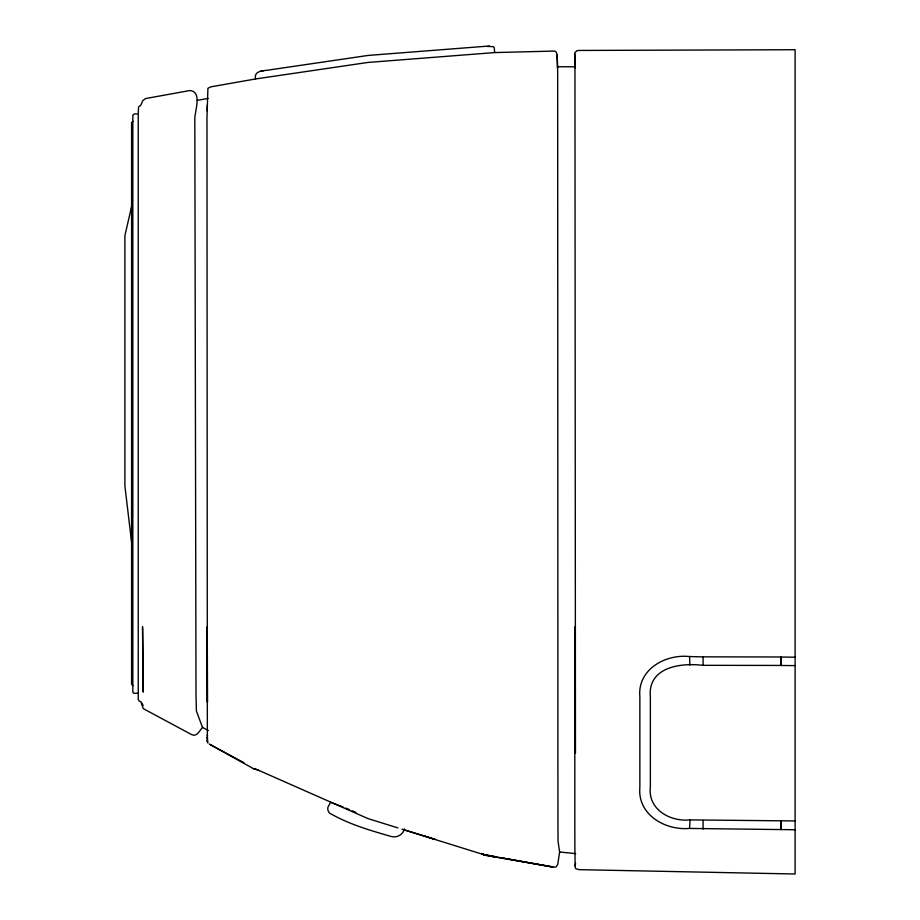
<?xml version="1.0" encoding="UTF-8"?>
<svg xmlns="http://www.w3.org/2000/svg" width="920" height="920" viewBox="0 0 920 920"><rect width="100%" height="100%" fill="white"/><g stroke="black" fill="none" stroke-linecap="round" stroke-linejoin="round"><path stroke-width="1.38" d="M795.11 829.748L689.563 828.437L690.081 819.881C670.369 822.054 647.726 809.473 650.359 787.14L650.359 697.038C647.496 666.966 680.754 662.561 703.075 665.367L703.075 656.845L781.091 656.983L781.068 665.494L795.11 665.608M781.091 656.983L781.08 665.436L703.075 665.321M207.425 734.459L207.345 739.001L206.977 117.622L207.908 88.285L210.933 86.825L255.553 78.959L367.897 62.445L494.626 52.578L554.518 51.06L555.922 51.693L557.106 54.372L557.669 71.932L557.934 823.481L558.06 841.34L559.601 852L557.75 864.259L556.255 866.755L554.794 867.192L485.197 855.324L481.896 853.841M207.218 110.998L207.287 105.144M575.46 753.204L574.942 52.497L577.116 50.68L579.048 50.45L795.11 49.726L795.11 874L579.048 869.653L575.851 868.698L575.184 867.56L574.851 845.721L574.759 626.911M207.92 743.084L207.356 737.736M207.23 741.899L207.322 739.841L207.253 741.14M575.149 865.984L575.563 863.259M131.583 206.505L124.89 235.727L124.89 485.967L131.583 542.087M404.409 828.92C402.776 835.291 396.094 838.361 390.068 836.154C369.242 830.162 347.978 823.894 329.21 812.889L327.808 809.91L327.876 807.288L330.602 802.286L343.125 807.035M138.253 112.849L138.563 107.053L140.932 104.96L142.761 100.671L145.555 98.555L189.876 90.54C203.044 91.678 194.085 112.459 194.821 120.152L196.006 694.703L196.397 711.01L202.503 727.432C199.709 730.411 196.615 737.553 191.417 734.494L143.198 708.595L140.932 701.741L139.138 701.04L138.253 699.43L138.253 113.942L134.297 113.942L132.837 115.126L132.837 692.116L133.653 693.231L138.253 693.3M689.85 665.125L689.597 656.558L703.075 656.891M494.626 52.578L494.316 47.863L493.396 46.69L485.714 46.287L368.126 55.43L271.089 69.678C265.512 70.989 253.46 69.575 255.553 78.959M487.048 46.448L489.451 46M197.087 100.372L208.07 98.44M133.043 121.371L131.583 122.567L131.583 684.434L133.043 685.607M689.597 656.558C665.413 653.879 637.284 669.472 639.86 696.75L639.86 787.428C637.353 814.717 665.275 830.645 689.597 828.425M260.67 71.219L263.051 71.127M557.439 66.711L575.115 66.803L574.712 54.073L575.046 66.412M690.046 819.904L795.11 820.939M781.068 657.041L795.11 657.202M559.601 852L575.667 853.599M243.938 762.703L209.392 744.142L253.402 768.637L255.553 768.936L367.897 818.558L397.9 827.908M401.982 829.184L484.196 854.783L552.862 867.088L507.782 858.877M495.109 856.566L482.425 854.255L494.626 856.968M502.147 857.842L504.965 858.36M403.351 829.61L435.539 839.396M422.82 835.601L433.354 838.971M253.402 768.637L259.302 770.592M484.196 854.783L481.781 853.449M345.678 808.105L349.508 809.703M352.072 810.773L355.902 812.383M202.503 727.432L208.368 730.583M141.507 702.696L143.198 705.559M557.601 68.149L557.129 55.085M575.195 67.838L574.724 54.797L574.759 63.917M703.075 820.421L703.075 829.104M781.091 829.449L781.068 820.686L781.091 829.449M143.198 691.874L142.565 626.911L143.198 691.874M207.425 702.305L207.276 626.911L207.425 702.305"/></g></svg>
